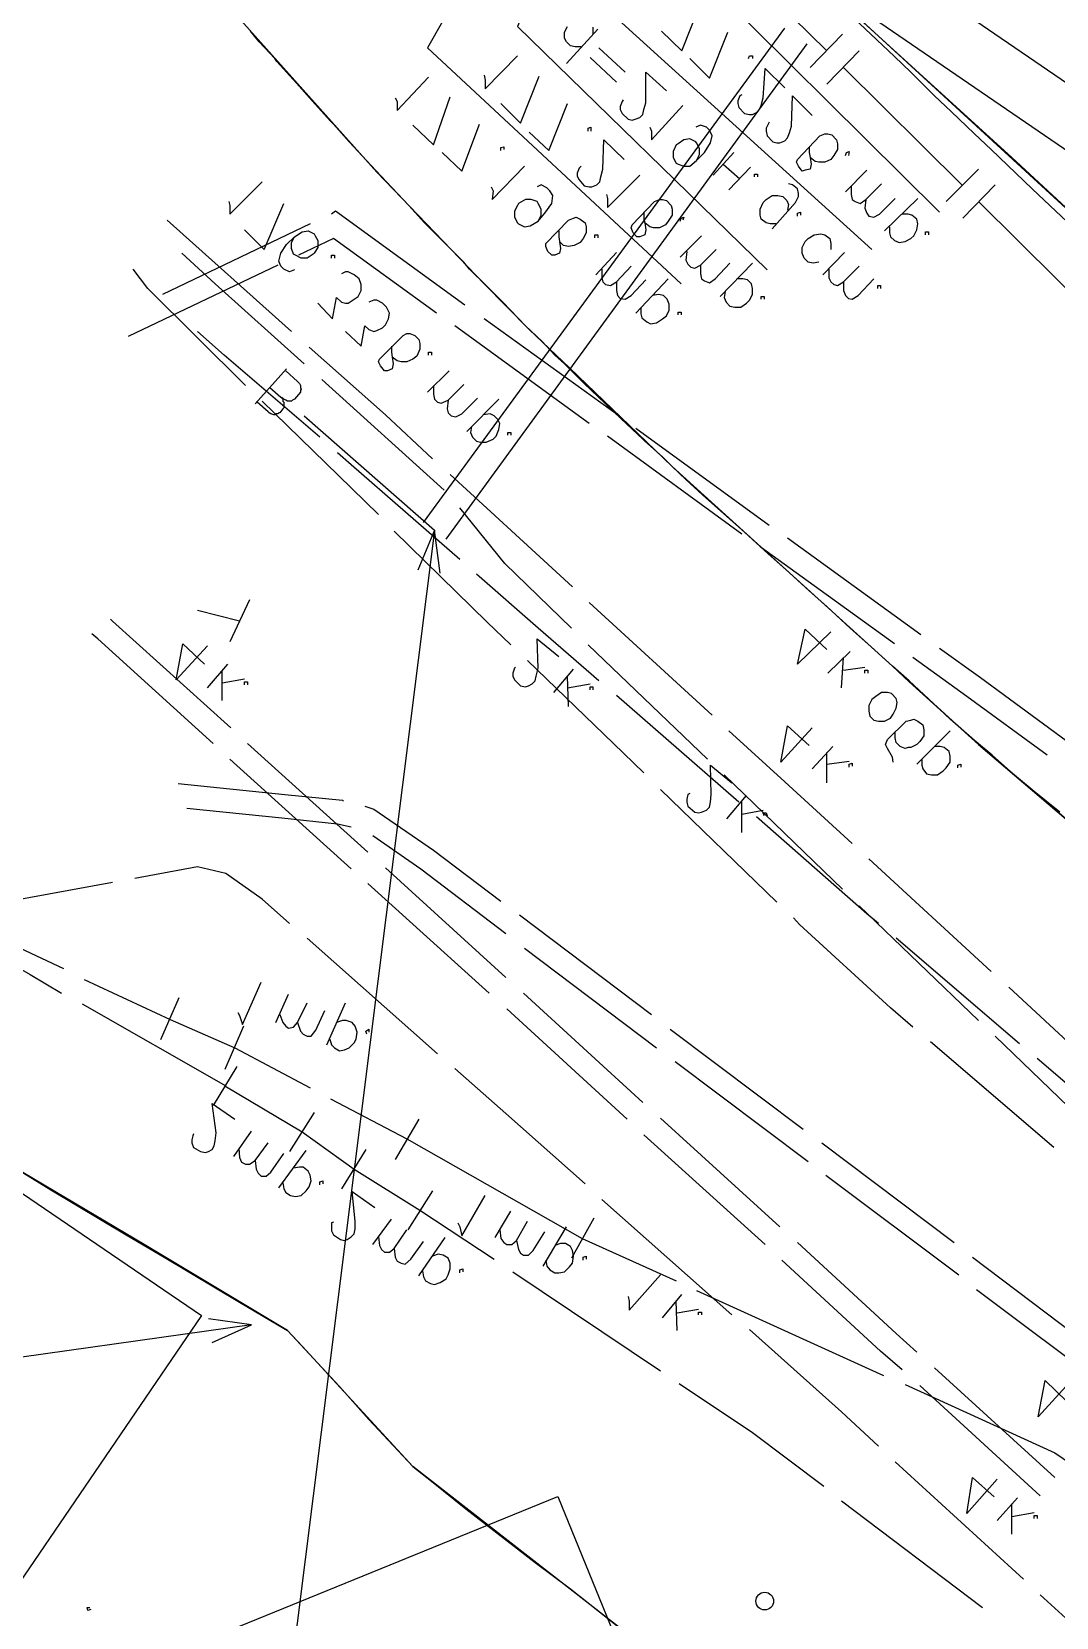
# Model space of a CAD drawing. Header units: metres. Extents: x 5 to 225, y 228 to 542.
# Drawn here: x 170.11 to 193.23, y 252.41 to 288.19 of the extents above; entities that cross this region are included whole.
import ezdxf

# ---------------------------------------------------------------- set-up
doc = ezdxf.new("R2010")
doc.units = ezdxf.units.M
for name, color, linetype in [('BOUNDARY', 7, 'Continuous'), ('BUILDING', 7, 'Continuous'), ('CURB', 7, 'Continuous'), ('ELECTR_CABLE', 7, 'Continuous'), ('GAS', 7, 'Continuous'), ('GRASS', 7, 'Continuous'), ('ROAD', 7, 'Continuous'), ('WATER_PIPELINE', 7, 'Continuous')]:
    doc.layers.add(name, color=color, linetype=linetype)

# ---------------------------------------------------------------- blocks, each defined once
blk = doc.blocks.new('МОЛИНИЯ')
blk.add_circle((0, 0), 0.2)

msp = doc.modelspace()

# ---------------------------------------------------------------- linework, layer by layer
at = {"layer": 'BOUNDARY'}
msp.add_lwpolyline([(169.684, 262.592), (170.545, 262.062), (172.245, 261.046), (173.106, 260.539), (174.806, 259.523), (175.667, 259.015), (175.888, 258.883), (175.888, 258.883), (177.058, 257.624), (177.72, 256.874), (178.714, 255.814), (178.714, 255.814), (179.133, 255.483), (179.906, 254.865), (181.473, 253.65), (182.268, 253.054), (183.836, 251.818)], dxfattribs=at)
at = {"layer": 'BUILDING'}
for points in [[(173.943, 259.222), (166.969, 248.992), (161.745, 252.554), (168.719, 262.784)], [(184.012, 250.162), (172.422, 245.438), (170.392, 250.417), (181.983, 255.142)]]:
    msp.add_lwpolyline(points, close=True, dxfattribs=at)
at = {"layer": 'CURB'}
for points in [[(193.594, 283.786), (193.218, 284.139), (192.688, 284.647), (192.313, 285), (191.761, 285.53), (191.386, 285.883), (190.856, 286.391), (190.481, 286.744), (189.951, 287.274), (189.576, 287.627), (189.046, 288.135), (188.67, 288.488)], [(193.307, 270.584), (192.733, 271.047), (192.335, 271.378), (191.783, 271.864), (191.386, 272.195), (190.834, 272.681), (190.459, 273.034), (189.907, 273.542), (189.531, 273.873), (188.979, 274.381), (188.582, 274.734), (188.052, 275.22), (187.655, 275.573), (187.125, 276.059), (186.728, 276.412), (186.198, 276.898), (185.8, 277.251), (185.248, 277.737), (184.873, 278.09), (184.564, 278.377), (184.343, 278.598), (183.946, 278.951), (183.902, 278.995), (183.416, 279.459), (183.041, 279.812), (182.577, 280.253), (182.511, 280.32), (182.136, 280.695), (181.915, 280.894), (181.628, 281.203), (181.253, 281.556), (180.745, 282.086), (180.369, 282.461), (179.994, 282.836), (179.862, 282.991), (179.486, 283.366), (179.354, 283.499), (178.979, 283.874), (178.625, 284.271), (178.118, 284.801), (177.764, 285.177), (177.477, 285.486), (177.279, 285.706), (176.925, 286.104), (176.859, 286.17), (176.44, 286.634), (176.086, 287.031), (175.645, 287.517), (175.601, 287.583), (175.248, 287.958), (175.049, 288.201)]]:
    msp.add_lwpolyline(points, dxfattribs=at)
at = {"layer": 'ELECTR_CABLE'}
for points in [[(179.884, 282.02), (176.97, 284.139), (176.97, 284.139), (176.881, 284.073)], [(176.396, 283.852), (173.062, 282.262)], [(173.172, 283.94), (175.976, 281.423)], [(179.243, 281.843), (176.925, 283.521), (176.925, 283.521), (176.131, 283.145)], [(176.263, 280.695), (174.254, 282.505), (174.254, 282.505), (173.503, 283.19)], [(175.667, 282.925), (172.289, 281.313)], [(174.938, 280.209), (172.731, 282.395), (172.731, 282.395), (172.4, 282.836)], [(182.688, 279.348), (179.663, 281.556)], [(183.328, 279.547), (180.325, 281.71)], [(176.616, 279.039), (174.453, 280.894), (174.453, 280.894), (173.857, 281.423)], [(176.373, 281.07), (178.095, 279.547), (178.095, 279.547), (179.155, 278.553)], [(179.42, 277.847), (176.66, 280.342)], [(177.941, 277.295), (177.036, 278.178), (177.036, 278.178), (175.314, 279.856)], [(186.132, 276.853), (183.107, 279.061)], [(186.75, 277.052), (183.747, 279.238)], [(179.773, 276.279), (177.323, 278.421), (177.323, 278.421), (177.014, 278.686)], [(179.553, 278.2), (182.312, 275.661)], [(182.29, 274.734), (180.789, 276.191), (180.789, 276.191), (179.773, 277.45)], [(180.921, 274.359), (180.392, 274.867), (180.392, 274.867), (178.294, 276.92)], [(189.576, 274.381), (186.551, 276.566)], [(190.172, 274.58), (187.169, 276.765)], [(182.908, 273.542), (181.54, 274.734), (181.54, 274.734), (180.149, 275.948)], [(174.806, 274.889), (173.857, 275.131)], [(175.027, 275.374), (174.585, 274.425)], [(182.688, 275.308), (185.469, 272.769)], [(174.607, 272.482), (171.936, 274.889), (171.936, 274.889), (171.892, 274.933)], [(174.21, 272.129), (171.605, 274.491), (171.605, 274.491), (171.472, 274.602)], [(181.032, 273.851), (181.01, 273.829), (181.01, 273.829), (180.966, 273.719), (180.966, 273.719), (180.966, 273.652), (180.966, 273.652), (181.01, 273.564), (181.01, 273.564), (181.142, 273.432), (181.142, 273.432), (181.253, 273.409), (181.253, 273.409), (181.319, 273.432), (181.319, 273.432), (181.407, 273.476), (181.407, 273.476), (181.473, 273.542), (181.473, 273.542), (181.495, 273.652), (181.495, 273.652), (181.54, 273.829), (181.54, 273.829), (181.517, 274.491), (181.517, 274.491), (182.003, 274.094)], [(188.141, 274.646), (187.39, 273.917), (187.39, 273.917), (187.567, 274.712), (187.567, 274.712), (188.052, 274.248)], [(174.077, 274.337), (173.371, 273.564), (173.371, 273.564), (173.526, 274.381), (173.526, 274.381), (174.011, 273.917)], [(185.359, 271.776), (182.665, 274.359)], [(188.074, 273.719), (188.582, 274.204)], [(188.383, 273.387), (188.428, 274.072)], [(193.02, 271.864), (191.209, 273.189), (191.209, 273.189), (189.995, 274.072)], [(193.594, 272.085), (191.518, 273.608), (191.518, 273.608), (190.591, 274.27)], [(174.077, 273.387), (174.541, 273.917)], [(174.409, 273.1), (174.409, 273.763)], [(183.924, 271.467), (183.239, 272.129), (183.239, 272.129), (181.297, 274.006)], [(181.893, 273.277), (182.334, 273.807)], [(188.428, 273.785), (188.913, 273.851)], [(188.913, 273.719), (188.913, 273.785), (188.913, 273.785), (188.979, 273.785), (188.979, 273.785), (188.979, 273.719)], [(174.409, 273.498), (174.916, 273.586)], [(174.916, 273.454), (174.916, 273.52), (174.916, 273.52), (174.983, 273.52), (174.983, 273.52), (174.983, 273.454)], [(182.224, 272.968), (182.202, 273.652)], [(182.202, 273.387), (182.71, 273.476)], [(182.71, 273.343), (182.71, 273.409), (182.71, 273.409), (182.776, 273.409), (182.776, 273.409), (182.776, 273.343)], [(186.065, 270.804), (185.006, 271.732), (185.006, 271.732), (183.306, 273.211)], [(189.024, 272.747), (189.112, 272.659), (189.112, 272.659), (189.222, 272.637), (189.222, 272.637), (189.355, 272.637), (189.355, 272.637), (189.487, 272.703), (189.487, 272.703), (189.553, 272.791), (189.553, 272.791), (189.62, 272.924), (189.62, 272.924), (189.642, 273.056), (189.642, 273.056), (189.62, 273.145), (189.62, 273.145), (189.509, 273.255), (189.509, 273.255), (189.421, 273.277), (189.421, 273.277), (189.289, 273.277), (189.289, 273.277), (189.156, 273.189), (189.156, 273.189), (189.068, 273.122), (189.068, 273.122), (189.002, 272.99), (189.002, 272.99), (189.002, 272.858), (189.002, 272.858), (189.024, 272.747)], [(189.553, 271.71), (189.531, 271.82), (189.531, 271.82), (189.421, 272.019), (189.421, 272.019), (189.377, 272.107), (189.377, 272.107), (189.421, 272.217), (189.421, 272.217), (189.84, 272.637), (189.84, 272.637), (189.951, 272.659), (189.951, 272.659), (190.017, 272.681), (190.017, 272.681), (190.105, 272.637), (190.105, 272.637), (190.216, 272.548), (190.216, 272.548), (190.238, 272.438), (190.238, 272.438), (190.238, 272.306), (190.238, 272.306), (190.15, 272.173), (190.15, 272.173), (190.083, 272.107), (190.083, 272.107), (189.951, 272.041), (189.951, 272.041), (189.885, 272.041), (189.885, 272.041), (189.818, 272.019), (189.818, 272.019), (189.708, 272.063), (189.708, 272.063), (189.62, 272.151), (189.62, 272.151), (189.598, 272.261), (189.598, 272.261), (189.598, 272.394)], [(185.845, 272.416), (187.103, 271.268), (187.103, 271.268), (188.626, 269.877)], [(187.721, 272.482), (187.015, 271.71), (187.015, 271.71), (187.169, 272.526), (187.169, 272.526), (187.655, 272.085)], [(190.083, 271.665), (190.834, 272.416)], [(177.698, 269.678), (174.983, 272.129)], [(187.721, 271.555), (188.185, 272.063)], [(188.052, 271.246), (188.052, 271.93)], [(190.194, 271.776), (190.194, 271.643), (190.194, 271.643), (190.216, 271.555), (190.216, 271.555), (190.304, 271.445), (190.304, 271.445), (190.414, 271.423), (190.414, 271.423), (190.547, 271.423), (190.547, 271.423), (190.679, 271.511), (190.679, 271.511), (190.746, 271.577), (190.746, 271.577), (190.834, 271.71), (190.834, 271.71), (190.834, 271.842), (190.834, 271.842), (190.812, 271.952), (190.812, 271.952), (190.701, 272.041), (190.701, 272.041), (190.613, 272.063), (190.613, 272.063), (190.481, 272.063)], [(177.323, 269.303), (174.585, 271.776)], [(184.961, 271.003), (184.917, 270.981), (184.917, 270.981), (184.895, 270.871), (184.895, 270.871), (184.895, 270.804), (184.895, 270.804), (184.917, 270.716), (184.917, 270.716), (185.072, 270.584), (185.072, 270.584), (185.16, 270.562), (185.16, 270.562), (185.226, 270.584), (185.226, 270.584), (185.337, 270.628), (185.337, 270.628), (185.403, 270.694), (185.403, 270.694), (185.425, 270.804), (185.425, 270.804), (185.447, 270.981), (185.447, 270.981), (185.425, 271.643), (185.425, 271.643), (185.911, 271.246)], [(188.052, 271.665), (188.56, 271.732)], [(188.56, 271.599), (188.56, 271.665), (188.56, 271.665), (188.626, 271.687), (188.626, 271.687), (188.626, 271.621)], [(191.011, 271.577), (191.011, 271.643), (191.011, 271.643), (191.077, 271.665), (191.077, 271.665), (191.077, 271.599)], [(173.415, 271.224), (175.822, 270.981), (175.822, 270.981), (177.124, 270.849), (177.124, 270.849), (177.146, 270.826)], [(188.405, 268.84), (187.544, 269.678), (187.544, 269.678), (185.734, 271.423)], [(186.926, 268.552), (184.299, 271.091)], [(185.8, 270.429), (186.242, 270.959)], [(173.614, 270.672), (175.755, 270.451), (175.755, 270.451), (177.014, 270.319), (177.014, 270.319), (177.323, 270.252)], [(177.632, 270.716), (177.831, 270.65), (177.831, 270.65), (179.177, 269.723), (179.177, 269.723), (180.701, 268.575)], [(186.132, 270.12), (186.132, 270.804)], [(186.132, 270.539), (186.617, 270.628)], [(189.222, 268.067), (188.957, 268.288), (188.957, 268.288), (186.463, 270.473)], [(186.639, 270.495), (186.617, 270.562), (186.617, 270.562), (186.683, 270.562), (186.683, 270.562), (186.706, 270.495)], [(177.808, 270.054), (178.89, 269.303), (178.89, 269.303), (180.811, 267.846)], [(189.002, 269.524), (191.761, 266.985)], [(175.932, 268.067), (175.314, 268.619), (175.314, 268.619), (174.497, 269.193), (174.497, 269.193), (173.857, 269.347), (173.857, 269.347), (172.444, 269.082)], [(180.811, 266.853), (178.095, 269.325)], [(166.969, 268.862), (170.832, 267.051)], [(171.936, 268.994), (168.073, 268.288)], [(180.436, 266.499), (177.698, 268.972)], [(191.474, 265.881), (188.781, 268.464)], [(167.41, 268.045), (168.647, 267.736), (168.647, 267.736), (170.082, 266.919), (170.082, 266.919), (170.788, 266.499)], [(181.12, 268.266), (184.1, 266.014)], [(189.995, 265.727), (189.487, 266.168), (189.487, 266.168), (187.434, 268.045), (187.434, 268.045), (187.302, 268.199)], [(179.266, 265.131), (176.329, 267.736)], [(192.401, 265.351), (189.62, 267.736)], [(181.23, 267.515), (184.211, 265.263)], [(171.296, 266.808), (173.239, 265.903)], [(174.762, 266.058), (174.806, 265.992), (174.806, 265.992), (174.872, 265.793), (174.872, 265.793), (175.292, 266.742)], [(192.159, 266.632), (194.918, 264.071)], [(171.252, 266.256), (174.497, 264.402)], [(173.437, 266.389), (173.018, 265.44)], [(175.623, 265.837), (175.91, 266.477)], [(175.711, 266.014), (175.777, 265.837), (175.777, 265.837), (175.844, 265.749), (175.844, 265.749), (175.91, 265.705), (175.91, 265.705), (176.02, 265.727), (176.02, 265.727), (176.109, 265.837), (176.109, 265.837), (176.329, 266.279)], [(176.771, 265.329), (177.19, 266.279)], [(183.902, 264.027), (181.208, 266.499)], [(173.239, 265.903), (174.696, 265.263)], [(176.109, 265.837), (176.175, 265.638), (176.175, 265.638), (176.241, 265.572), (176.241, 265.572), (176.329, 265.528), (176.329, 265.528), (176.418, 265.528), (176.418, 265.528), (176.528, 265.66), (176.528, 265.66), (176.727, 266.102)], [(176.837, 265.462), (176.881, 265.329), (176.881, 265.329), (176.947, 265.263), (176.947, 265.263), (177.058, 265.197), (177.058, 265.197), (177.168, 265.219), (177.168, 265.219), (177.279, 265.263), (177.279, 265.263), (177.389, 265.373), (177.389, 265.373), (177.433, 265.462), (177.433, 265.462), (177.455, 265.616), (177.455, 265.616), (177.411, 265.749), (177.411, 265.749), (177.345, 265.837), (177.345, 265.837), (177.212, 265.881), (177.212, 265.881), (177.124, 265.881), (177.124, 265.881), (176.992, 265.837)], [(183.549, 263.651), (180.833, 266.146)], [(174.894, 265.749), (174.475, 264.777)], [(177.676, 265.572), (177.654, 265.638), (177.654, 265.638), (177.72, 265.683), (177.72, 265.683), (177.72, 265.616)], [(184.52, 265.683), (187.522, 263.431)], [(194.543, 262.945), (194.322, 263.144), (194.322, 263.144), (191.849, 265.528)], [(174.696, 265.263), (176.396, 264.358)], [(193.174, 263.011), (190.392, 265.395)], [(174.74, 264.844), (174.21, 263.96)], [(182.599, 262.194), (180.811, 263.784), (180.811, 263.784), (179.663, 264.799)], [(184.63, 264.954), (187.633, 262.702)], [(195.581, 262.636), (192.799, 265.02)], [(174.475, 264.402), (176.219, 263.364)], [(176.859, 264.115), (178.581, 263.21)], [(173.768, 263.32), (173.746, 263.276), (173.746, 263.276), (173.724, 263.188), (173.724, 263.188), (173.724, 263.122), (173.724, 263.122), (173.768, 263.011), (173.768, 263.011), (173.923, 262.923), (173.923, 262.923), (174.033, 262.901), (174.033, 262.901), (174.1, 262.923), (174.1, 262.923), (174.188, 262.967), (174.188, 262.967), (174.232, 263.055), (174.232, 263.055), (174.254, 263.166), (174.254, 263.166), (174.276, 263.342), (174.276, 263.342), (174.188, 264.005), (174.188, 264.005), (174.696, 263.651)], [(176.484, 263.806), (175.932, 262.923)], [(186.993, 261.223), (184.299, 263.673)], [(174.674, 262.812), (175.071, 263.386)], [(176.219, 263.364), (177.389, 262.525)], [(178.846, 263.651), (178.316, 262.746)], [(174.784, 262.989), (174.806, 262.79), (174.806, 262.79), (174.85, 262.68), (174.85, 262.68), (174.938, 262.636), (174.938, 262.636), (175.027, 262.636), (175.027, 262.636), (175.159, 262.724), (175.159, 262.724), (175.446, 263.122)], [(177.654, 262.967), (177.102, 262.084)], [(178.581, 263.21), (182.533, 260.958)], [(186.661, 260.826), (183.924, 263.298)], [(187.942, 263.122), (190.922, 260.87)], [(175.159, 262.724), (175.181, 262.525), (175.181, 262.525), (175.225, 262.437), (175.225, 262.437), (175.292, 262.371), (175.292, 262.371), (175.402, 262.371), (175.402, 262.371), (175.512, 262.459), (175.512, 262.459), (175.799, 262.879)], [(175.689, 262.106), (176.307, 262.945)], [(175.777, 262.216), (175.799, 262.084), (175.799, 262.084), (175.844, 261.996), (175.844, 261.996), (175.954, 261.929), (175.954, 261.929), (176.064, 261.907), (176.064, 261.907), (176.197, 261.929), (176.197, 261.929), (176.307, 262.04), (176.307, 262.04), (176.373, 262.128), (176.373, 262.128), (176.418, 262.261), (176.418, 262.261), (176.396, 262.393), (176.396, 262.393), (176.351, 262.481), (176.351, 262.481), (176.241, 262.57), (176.241, 262.57), (176.153, 262.57), (176.153, 262.57), (176.02, 262.548)], [(176.616, 262.172), (176.616, 262.238), (176.616, 262.238), (176.683, 262.261), (176.683, 262.261), (176.683, 262.194)], [(177.389, 262.525), (178.868, 261.598), (178.868, 261.598), (180.546, 260.494)], [(188.03, 262.393), (191.033, 260.141)], [(176.925, 261.333), (176.881, 261.311), (176.881, 261.311), (176.881, 261.201), (176.881, 261.201), (176.881, 261.135), (176.881, 261.135), (176.925, 261.046), (176.925, 261.046), (177.08, 260.936), (177.08, 260.936), (177.168, 260.914), (177.168, 260.914), (177.234, 260.936), (177.234, 260.936), (177.323, 261.002), (177.323, 261.002), (177.389, 261.068), (177.389, 261.068), (177.411, 261.179), (177.411, 261.179), (177.411, 261.355), (177.411, 261.355), (177.345, 262.018), (177.345, 262.018), (177.853, 261.664)], [(179.155, 262.04), (178.603, 261.157)], [(179.729, 261.311), (179.773, 261.223), (179.773, 261.223), (179.818, 261.024), (179.818, 261.024), (180.347, 261.929)], [(180.568, 260.98), (180.921, 261.576)], [(185.911, 259.236), (182.975, 261.841)], [(177.808, 260.826), (178.228, 261.4)], [(180.679, 261.157), (180.701, 260.958), (180.701, 260.958), (180.767, 260.87), (180.767, 260.87), (180.833, 260.826), (180.833, 260.826), (180.943, 260.826), (180.943, 260.826), (181.054, 260.914), (181.054, 260.914), (181.297, 261.355)], [(181.65, 260.34), (182.18, 261.223)], [(182.798, 261.422), (182.29, 260.516)], [(177.941, 261.002), (177.963, 260.803), (177.963, 260.803), (178.007, 260.715), (178.007, 260.715), (178.073, 260.649), (178.073, 260.649), (178.184, 260.649), (178.184, 260.649), (178.294, 260.737), (178.294, 260.737), (178.581, 261.157)], [(178.294, 260.737), (178.316, 260.539), (178.316, 260.539), (178.36, 260.45), (178.36, 260.45), (178.449, 260.406), (178.449, 260.406), (178.537, 260.384), (178.537, 260.384), (178.669, 260.494), (178.669, 260.494), (178.956, 260.892)], [(178.846, 260.119), (179.442, 260.98)], [(181.054, 260.914), (181.098, 260.715), (181.098, 260.715), (181.142, 260.627), (181.142, 260.627), (181.208, 260.583), (181.208, 260.583), (181.319, 260.583), (181.319, 260.583), (181.429, 260.693), (181.429, 260.693), (181.694, 261.113)], [(181.716, 260.472), (181.738, 260.34), (181.738, 260.34), (181.804, 260.252), (181.804, 260.252), (181.915, 260.185), (181.915, 260.185), (182.003, 260.185), (182.003, 260.185), (182.136, 260.207), (182.136, 260.207), (182.246, 260.318), (182.246, 260.318), (182.312, 260.406), (182.312, 260.406), (182.334, 260.561), (182.334, 260.561), (182.312, 260.693), (182.312, 260.693), (182.268, 260.781), (182.268, 260.781), (182.158, 260.848), (182.158, 260.848), (182.047, 260.848), (182.047, 260.848), (181.915, 260.803)], [(182.533, 260.958), (184.652, 260.009)], [(190.083, 258.397), (189.62, 258.817), (189.62, 258.817), (187.39, 260.87)], [(178.934, 260.229), (178.956, 260.097), (178.956, 260.097), (179.001, 260.009), (179.001, 260.009), (179.111, 259.942), (179.111, 259.942), (179.199, 259.92), (179.199, 259.92), (179.332, 259.965), (179.332, 259.965), (179.464, 260.053), (179.464, 260.053), (179.508, 260.141), (179.508, 260.141), (179.553, 260.274), (179.553, 260.274), (179.553, 260.406), (179.553, 260.406), (179.508, 260.516), (179.508, 260.516), (179.398, 260.583), (179.398, 260.583), (179.288, 260.605), (179.288, 260.605), (179.155, 260.561)], [(182.555, 260.472), (182.555, 260.539), (182.555, 260.539), (182.621, 260.561), (182.621, 260.561), (182.621, 260.494)], [(189.752, 258), (189.266, 258.419), (189.266, 258.419), (187.037, 260.472)], [(191.342, 260.539), (194.322, 258.287)], [(179.773, 260.185), (179.773, 260.252), (179.773, 260.252), (179.84, 260.274), (179.84, 260.274), (179.84, 260.207)], [(180.966, 260.207), (184.299, 257.978)], [(183.571, 259.655), (183.593, 259.545), (183.593, 259.545), (183.593, 259.346), (183.593, 259.346), (184.299, 260.141)], [(185.116, 259.788), (189.333, 257.867)], [(191.43, 259.81), (194.433, 257.558)], [(184.343, 259.17), (184.785, 259.7)], [(184.674, 258.883), (184.652, 259.545)], [(175.071, 259.015), (174.1, 259.148)], [(184.674, 259.28), (185.16, 259.368)], [(185.16, 259.236), (185.16, 259.302), (185.16, 259.302), (185.226, 259.302), (185.226, 259.302), (185.226, 259.236)], [(174.188, 258.618), (175.071, 259.015), (175.071, 259.015), (168.337, 258.066), (168.337, 258.066), (163.171, 250.317)], [(189.222, 256.278), (188.383, 257.05), (188.383, 257.05), (186.308, 258.905)], [(193.196, 255.571), (190.481, 258.044)], [(184.719, 257.691), (186.374, 256.587), (186.374, 256.587), (187.986, 255.373)], [(189.818, 257.669), (193.196, 256.123), (193.196, 256.123), (193.947, 255.615)], [(192.865, 255.152), (190.15, 257.646)], [(193.527, 257.713), (192.821, 256.94), (192.821, 256.94), (192.975, 257.757), (192.975, 257.757), (193.461, 257.293)], [(192.49, 253.275), (189.598, 255.924)], [(191.894, 255.527), (191.209, 254.754), (191.209, 254.754), (191.342, 255.571), (191.342, 255.571), (191.827, 255.13)], [(191.894, 254.6), (192.357, 255.108)], [(188.383, 255.041), (191.562, 252.635)], [(192.225, 254.291), (192.225, 254.975)], [(192.225, 254.688), (192.733, 254.776)], [(192.733, 254.644), (192.733, 254.71), (192.733, 254.71), (192.799, 254.71), (192.799, 254.71), (192.799, 254.644)], [(195.868, 250.405), (193.859, 252.017), (193.859, 252.017), (192.865, 252.922)]]:
    msp.add_lwpolyline(points, dxfattribs=at)
at = {"layer": 'GAS'}
for points in [[(183.637, 295.376), (183.88, 296.325), (183.88, 296.325), (179.045, 287.826), (179.045, 287.826), (184.763, 282.505)], [(184.145, 294.868), (184.277, 295.84), (184.277, 295.84), (181.076, 288.311), (181.076, 288.311), (186.706, 282.814)], [(184.123, 292.771), (184.189, 293.764), (184.189, 293.764), (182.621, 289.128), (182.621, 289.128), (189.068, 283.278)], [(184.652, 290.894), (184.1, 291.667), (184.1, 291.667), (184.719, 289.945), (184.719, 289.945), (190.591, 284.117)], [(188.052, 287.76), (185.359, 290.409)], [(184.321, 288.201), (184.785, 287.76), (184.785, 287.76), (185.204, 288.819)], [(182.511, 287.848), (182.378, 287.848), (182.378, 287.848), (182.268, 287.87), (182.268, 287.87), (182.18, 287.958), (182.18, 287.958), (182.136, 288.047), (182.136, 288.047), (182.136, 288.179), (182.136, 288.179), (182.202, 288.311)], [(182.18, 287.473), (182.886, 288.245)], [(182.776, 288.289), (182.776, 288.135)], [(184.961, 287.583), (185.403, 287.141), (185.403, 287.141), (185.822, 288.179)], [(187.677, 287.384), (188.405, 288.135)], [(180.325, 287.208), (180.347, 287.097), (180.347, 287.097), (180.347, 286.899), (180.347, 286.899), (181.076, 287.649)], [(182.908, 287.826), (183.504, 287.274)], [(186.286, 287.583), (186.308, 287.649), (186.308, 287.649), (186.374, 287.649), (186.374, 287.649), (186.374, 287.583)], [(188.052, 287.009), (188.781, 287.76)], [(182.71, 287.605), (183.306, 287.053)], [(186.132, 286.766), (186.087, 286.744), (186.087, 286.744), (186.043, 286.634), (186.043, 286.634), (186.043, 286.567), (186.043, 286.567), (186.065, 286.479), (186.065, 286.479), (186.198, 286.347), (186.198, 286.347), (186.308, 286.325), (186.308, 286.325), (186.374, 286.325), (186.374, 286.325), (186.463, 286.369), (186.463, 286.369), (186.529, 286.435), (186.529, 286.435), (186.573, 286.523), (186.573, 286.523), (186.617, 286.7), (186.617, 286.7), (186.661, 287.362), (186.661, 287.362), (187.103, 286.921)], [(191.099, 284.735), (188.428, 287.384)], [(178.316, 286.7), (178.36, 286.612), (178.36, 286.612), (178.36, 286.413), (178.36, 286.413), (179.067, 287.163)], [(180.701, 286.567), (181.142, 286.126), (181.142, 286.126), (181.562, 287.186)], [(183.46, 286.656), (183.438, 286.612), (183.438, 286.612), (183.394, 286.501), (183.394, 286.501), (183.394, 286.435), (183.394, 286.435), (183.438, 286.347), (183.438, 286.347), (183.571, 286.214), (183.571, 286.214), (183.659, 286.192), (183.659, 286.192), (183.725, 286.214), (183.725, 286.214), (183.836, 286.258), (183.836, 286.258), (183.902, 286.325), (183.902, 286.325), (183.924, 286.435), (183.924, 286.435), (183.968, 286.589), (183.968, 286.589), (183.968, 287.274), (183.968, 287.274), (184.432, 286.854)], [(178.714, 286.082), (179.177, 285.64), (179.177, 285.64), (179.553, 286.722)], [(181.341, 285.927), (181.782, 285.508), (181.782, 285.508), (182.202, 286.567)], [(186.75, 286.148), (186.728, 286.104), (186.728, 286.104), (186.683, 286.015), (186.683, 286.015), (186.683, 285.949), (186.683, 285.949), (186.706, 285.839), (186.706, 285.839), (186.838, 285.706), (186.838, 285.706), (186.926, 285.684), (186.926, 285.684), (186.993, 285.684), (186.993, 285.684), (187.103, 285.728), (187.103, 285.728), (187.169, 285.795), (187.169, 285.795), (187.213, 285.905), (187.213, 285.905), (187.257, 286.06), (187.257, 286.06), (187.28, 286.744), (187.28, 286.744), (187.721, 286.302)], [(184.056, 286.038), (184.1, 285.949), (184.1, 285.949), (184.1, 285.751), (184.1, 285.751), (184.807, 286.523)], [(179.376, 285.464), (179.818, 285.044), (179.818, 285.044), (180.215, 286.104)], [(182.665, 285.949), (182.665, 286.015), (182.665, 286.015), (182.732, 286.038), (182.732, 286.038), (182.732, 285.949)], [(185.116, 285.287), (185.182, 285.419), (185.182, 285.419), (185.182, 285.552), (185.182, 285.552), (185.116, 285.684), (185.116, 285.684), (185.094, 285.706), (185.094, 285.706), (184.961, 285.773), (184.961, 285.773), (184.829, 285.751), (184.829, 285.751), (184.697, 285.662), (184.697, 285.662), (184.652, 285.64), (184.652, 285.64), (184.586, 285.486), (184.586, 285.486), (184.586, 285.353), (184.586, 285.353), (184.652, 285.221), (184.652, 285.221), (184.697, 285.199), (184.697, 285.199), (184.829, 285.154), (184.829, 285.154), (184.961, 285.154), (184.961, 285.154), (185.116, 285.287), (185.116, 285.287), (185.293, 285.464), (185.293, 285.464), (185.425, 285.684), (185.425, 285.684), (185.469, 285.839), (185.469, 285.839), (185.403, 285.971), (185.403, 285.971), (185.337, 286.038), (185.337, 286.038), (185.204, 286.082), (185.204, 286.082), (185.094, 286.038)], [(187.655, 285.596), (187.655, 285.464), (187.655, 285.464), (187.677, 285.353), (187.677, 285.353), (187.699, 285.199), (187.699, 285.199), (187.677, 285.088), (187.677, 285.088), (187.567, 285.066), (187.567, 285.066), (187.5, 285.044), (187.5, 285.044), (187.412, 285.154), (187.412, 285.154), (187.368, 285.243), (187.368, 285.243), (187.39, 285.309), (187.39, 285.309), (187.898, 285.839), (187.898, 285.839), (188.008, 285.883), (188.008, 285.883), (188.074, 285.883), (188.074, 285.883), (188.163, 285.861), (188.163, 285.861), (188.273, 285.751), (188.273, 285.751), (188.295, 285.662), (188.295, 285.662), (188.295, 285.53), (188.295, 285.53), (188.207, 285.397), (188.207, 285.397), (188.141, 285.309), (188.141, 285.309), (188.008, 285.243), (188.008, 285.243), (187.876, 285.243), (187.876, 285.243), (187.787, 285.265), (187.787, 285.265), (187.677, 285.353)], [(180.701, 285.508), (180.701, 285.574), (180.701, 285.574), (180.767, 285.596), (180.767, 285.596), (180.767, 285.53)], [(182.511, 285.154), (182.467, 285.11), (182.467, 285.11), (182.423, 285), (182.423, 285), (182.423, 284.934), (182.423, 284.934), (182.467, 284.845), (182.467, 284.845), (182.577, 284.713), (182.577, 284.713), (182.688, 284.691), (182.688, 284.691), (182.754, 284.691), (182.754, 284.691), (182.864, 284.735), (182.864, 284.735), (182.93, 284.801), (182.93, 284.801), (182.952, 284.912), (182.952, 284.912), (182.997, 285.088), (182.997, 285.088), (183.019, 285.751), (183.019, 285.751), (183.482, 285.309)], [(180.48, 284.691), (180.524, 284.603), (180.524, 284.603), (180.502, 284.404), (180.502, 284.404), (181.23, 285.154)], [(185.491, 284.956), (185.955, 285.464)], [(185.712, 285.199), (186.087, 284.867)], [(188.472, 285.397), (188.494, 285.464), (188.494, 285.464), (188.56, 285.486), (188.56, 285.486), (188.538, 285.397)], [(183.085, 284.514), (183.107, 284.426), (183.107, 284.426), (183.107, 284.227), (183.107, 284.227), (183.836, 284.956)], [(185.845, 284.625), (186.33, 285.132)], [(186.419, 284.912), (186.419, 284.978), (186.419, 284.978), (186.485, 284.978), (186.485, 284.978), (186.485, 284.912)], [(188.472, 284.58), (188.957, 285.066)], [(190.746, 284.36), (191.474, 285.088)], [(181.54, 283.918), (181.606, 284.051), (181.606, 284.051), (181.606, 284.183), (181.606, 284.183), (181.54, 284.316), (181.54, 284.316), (181.517, 284.36), (181.517, 284.36), (181.385, 284.404), (181.385, 284.404), (181.253, 284.404), (181.253, 284.404), (181.098, 284.316), (181.098, 284.316), (181.076, 284.271), (181.076, 284.271), (181.01, 284.139), (181.01, 284.139), (181.01, 284.006), (181.01, 284.006), (181.076, 283.874), (181.076, 283.874), (181.098, 283.852), (181.098, 283.852), (181.23, 283.786), (181.23, 283.786), (181.363, 283.808), (181.363, 283.808), (181.54, 283.918), (181.54, 283.918), (181.694, 284.095), (181.694, 284.095), (181.849, 284.316), (181.849, 284.316), (181.871, 284.492), (181.871, 284.492), (181.804, 284.603), (181.804, 284.603), (181.738, 284.669), (181.738, 284.669), (181.606, 284.735), (181.606, 284.735), (181.517, 284.691)], [(186.904, 283.852), (186.838, 283.852), (186.838, 283.852), (186.772, 283.852), (186.772, 283.852), (186.683, 283.874), (186.683, 283.874), (186.573, 283.962), (186.573, 283.962), (186.551, 284.051), (186.551, 284.051), (186.551, 284.183), (186.551, 284.183), (186.617, 284.338), (186.617, 284.338), (186.683, 284.404), (186.683, 284.404), (186.816, 284.492), (186.816, 284.492), (186.948, 284.492), (186.948, 284.492), (187.059, 284.47), (187.059, 284.47), (187.147, 284.382), (187.147, 284.382), (187.191, 284.293), (187.191, 284.293), (187.169, 284.161)], [(186.816, 283.742), (187.346, 284.338), (187.346, 284.338), (187.412, 284.47), (187.412, 284.47), (187.412, 284.536), (187.412, 284.536), (187.39, 284.647), (187.39, 284.647), (187.28, 284.735), (187.28, 284.735), (187.191, 284.757)], [(188.604, 284.713), (188.604, 284.514), (188.604, 284.514), (188.626, 284.404), (188.626, 284.404), (188.692, 284.36), (188.692, 284.36), (188.803, 284.316), (188.803, 284.316), (188.935, 284.404), (188.935, 284.404), (189.289, 284.757)], [(188.935, 284.404), (188.913, 284.205), (188.913, 284.205), (188.957, 284.095), (188.957, 284.095), (189.002, 284.029), (189.002, 284.029), (189.112, 284.006), (189.112, 284.006), (189.244, 284.073), (189.244, 284.073), (189.598, 284.426)], [(189.355, 283.697), (190.105, 284.426)], [(191.121, 283.984), (191.849, 284.735)], [(183.924, 284.117), (183.924, 283.962), (183.924, 283.962), (183.946, 283.874), (183.946, 283.874), (183.968, 283.719), (183.968, 283.719), (183.946, 283.609), (183.946, 283.609), (183.836, 283.565), (183.836, 283.565), (183.769, 283.565), (183.769, 283.565), (183.681, 283.653), (183.681, 283.653), (183.637, 283.764), (183.637, 283.764), (183.659, 283.83), (183.659, 283.83), (184.167, 284.36), (184.167, 284.36), (184.277, 284.404), (184.277, 284.404), (184.343, 284.404), (184.343, 284.404), (184.432, 284.382), (184.432, 284.382), (184.542, 284.271), (184.542, 284.271), (184.564, 284.183), (184.564, 284.183), (184.564, 284.051), (184.564, 284.051), (184.476, 283.918), (184.476, 283.918), (184.41, 283.83), (184.41, 283.83), (184.277, 283.764), (184.277, 283.764), (184.145, 283.764), (184.145, 283.764), (184.056, 283.786), (184.056, 283.786), (183.946, 283.874)], [(187.39, 284.029), (187.39, 284.095), (187.39, 284.095), (187.456, 284.117), (187.456, 284.117), (187.456, 284.051)], [(189.465, 283.786), (189.465, 283.653), (189.465, 283.653), (189.487, 283.565), (189.487, 283.565), (189.576, 283.477), (189.576, 283.477), (189.686, 283.432), (189.686, 283.432), (189.818, 283.455), (189.818, 283.455), (189.951, 283.521), (189.951, 283.521), (190.017, 283.587), (190.017, 283.587), (190.083, 283.719), (190.083, 283.719), (190.105, 283.852), (190.105, 283.852), (190.083, 283.962), (190.083, 283.962), (189.973, 284.051), (189.973, 284.051), (189.885, 284.073), (189.885, 284.073), (189.752, 284.073)], [(194.168, 281.688), (191.474, 284.36)], [(182.003, 283.697), (182.003, 283.565), (182.003, 283.565), (182.025, 283.455), (182.025, 283.455), (182.047, 283.3), (182.047, 283.3), (182.025, 283.19), (182.025, 283.19), (181.915, 283.145), (181.915, 283.145), (181.849, 283.145), (181.849, 283.145), (181.76, 283.234), (181.76, 283.234), (181.716, 283.344), (181.716, 283.344), (181.716, 283.41), (181.716, 283.41), (182.224, 283.94), (182.224, 283.94), (182.334, 283.984), (182.334, 283.984), (182.401, 284.006), (182.401, 284.006), (182.489, 283.962), (182.489, 283.962), (182.599, 283.874), (182.599, 283.874), (182.621, 283.786), (182.621, 283.786), (182.621, 283.653), (182.621, 283.653), (182.555, 283.521), (182.555, 283.521), (182.489, 283.432), (182.489, 283.432), (182.356, 283.366), (182.356, 283.366), (182.224, 283.344), (182.224, 283.344), (182.114, 283.366), (182.114, 283.366), (182.025, 283.455)], [(184.741, 283.918), (184.763, 283.984), (184.763, 283.984), (184.829, 284.006), (184.829, 284.006), (184.807, 283.94)], [(182.82, 283.543), (182.82, 283.609), (182.82, 283.609), (182.886, 283.609), (182.886, 283.609), (182.886, 283.543)], [(184.741, 283.101), (185.226, 283.587)], [(187.876, 282.991), (187.743, 282.969), (187.743, 282.969), (187.633, 282.991), (187.633, 282.991), (187.544, 283.079), (187.544, 283.079), (187.5, 283.19), (187.5, 283.19), (187.5, 283.322), (187.5, 283.322), (187.567, 283.455), (187.567, 283.455), (187.633, 283.521), (187.633, 283.521), (187.765, 283.609), (187.765, 283.609), (187.92, 283.631), (187.92, 283.631), (188.008, 283.609), (188.008, 283.609), (188.118, 283.521), (188.118, 283.521), (188.141, 283.41), (188.141, 283.41), (188.141, 283.278)], [(190.282, 283.609), (190.282, 283.675), (190.282, 283.675), (190.348, 283.675), (190.348, 283.675), (190.348, 283.609)], [(182.842, 282.704), (183.306, 283.212)], [(184.895, 283.234), (184.873, 283.035), (184.873, 283.035), (184.917, 282.947), (184.917, 282.947), (184.984, 282.881), (184.984, 282.881), (185.072, 282.858), (185.072, 282.858), (185.204, 282.925), (185.204, 282.925), (185.558, 283.278)], [(187.964, 282.704), (188.45, 283.212)], [(182.975, 282.836), (182.975, 282.638), (182.975, 282.638), (182.997, 282.549), (182.997, 282.549), (183.063, 282.483), (183.063, 282.483), (183.173, 282.461), (183.173, 282.461), (183.306, 282.549), (183.306, 282.549), (183.637, 282.903)], [(185.204, 282.925), (185.204, 282.726), (185.204, 282.726), (185.226, 282.616), (185.226, 282.616), (185.293, 282.571), (185.293, 282.571), (185.403, 282.527), (185.403, 282.527), (185.535, 282.616), (185.535, 282.616), (185.867, 282.969)], [(185.646, 282.218), (186.374, 282.969)], [(188.096, 282.836), (188.096, 282.638), (188.096, 282.638), (188.141, 282.549), (188.141, 282.549), (188.207, 282.483), (188.207, 282.483), (188.295, 282.461), (188.295, 282.461), (188.428, 282.549), (188.428, 282.549), (188.781, 282.903)], [(183.306, 282.549), (183.306, 282.351), (183.306, 282.351), (183.328, 282.24), (183.328, 282.24), (183.394, 282.174), (183.394, 282.174), (183.504, 282.152), (183.504, 282.152), (183.637, 282.24), (183.637, 282.24), (183.968, 282.594)], [(183.747, 281.843), (184.476, 282.616)], [(185.756, 282.329), (185.734, 282.196), (185.734, 282.196), (185.778, 282.086), (185.778, 282.086), (185.867, 281.997), (185.867, 281.997), (185.977, 281.975), (185.977, 281.975), (186.109, 281.975), (186.109, 281.975), (186.242, 282.064), (186.242, 282.064), (186.308, 282.13), (186.308, 282.13), (186.374, 282.262), (186.374, 282.262), (186.374, 282.395), (186.374, 282.395), (186.352, 282.505), (186.352, 282.505), (186.264, 282.594), (186.264, 282.594), (186.154, 282.616), (186.154, 282.616), (186.021, 282.616)], [(188.428, 282.549), (188.428, 282.351), (188.428, 282.351), (188.472, 282.24), (188.472, 282.24), (188.538, 282.174), (188.538, 282.174), (188.626, 282.152), (188.626, 282.152), (188.759, 282.24), (188.759, 282.24), (189.112, 282.616)], [(189.2, 282.395), (189.2, 282.461), (189.2, 282.461), (189.266, 282.461), (189.266, 282.461), (189.266, 282.395)], [(183.858, 281.953), (183.858, 281.821), (183.858, 281.821), (183.88, 281.732), (183.88, 281.732), (183.99, 281.644), (183.99, 281.644), (184.078, 281.6), (184.078, 281.6), (184.211, 281.622), (184.211, 281.622), (184.343, 281.71), (184.343, 281.71), (184.432, 281.777), (184.432, 281.777), (184.498, 281.909), (184.498, 281.909), (184.498, 282.042), (184.498, 282.042), (184.454, 282.152), (184.454, 282.152), (184.365, 282.24), (184.365, 282.24), (184.255, 282.262), (184.255, 282.262), (184.123, 282.24)], [(186.573, 282.152), (186.573, 282.218), (186.573, 282.218), (186.639, 282.218), (186.639, 282.218), (186.639, 282.152)], [(184.697, 281.799), (184.697, 281.865), (184.697, 281.865), (184.763, 281.865), (184.763, 281.865), (184.763, 281.799)]]:
    msp.add_lwpolyline(points, dxfattribs=at)
at = {"layer": 'GRASS'}
for points in [[(196.552, 288.267), (203.97, 282.02), (209.092, 277.714), (212.205, 275.242), (213.561, 274.225), (216.369, 264.948), (214.765, 266.168), (204.72, 273.851), (203.418, 275.065), (200.724, 277.538), (196.022, 281.843), (189.222, 288.091), (185.668, 291.358)], [(174.387, 288.952), (177.897, 285.022), (180.325, 282.505), (181.341, 281.468), (182.246, 280.607), (184.564, 278.377), (189.531, 273.873), (191.474, 272.107), (198.627, 266.014), (201.365, 263.828), (204.323, 261.488), (206.862, 259.567), (207.348, 259.214), (211.101, 256.521), (216.311, 252.767), (221.069, 249.426)], [(183.526, 252.061), (178.714, 255.814), (176.219, 258.53), (175.888, 258.883), (172.687, 260.803), (168.779, 263.122)]]:
    msp.add_lwpolyline(points, dxfattribs=at)
at = {"layer": 'ROAD'}
for points in [[(187.964, 289.239), (192.225, 285.353), (194.962, 282.814), (196.088, 281.799), (197.038, 280.916), (199.444, 278.708), (204.345, 274.204), (204.72, 273.851), (206.575, 272.438), (214.523, 266.367), (216.367, 264.956), (221.072, 249.417)], [(218.187, 251.443), (216.311, 252.767), (207.348, 259.214), (204.367, 261.466), (204.323, 261.488), (198.627, 266.014), (191.474, 272.107), (189.907, 273.52), (189.531, 273.873), (184.564, 278.377), (182.246, 280.607), (181.341, 281.468), (180.325, 282.505), (177.897, 285.022), (174.387, 288.952)]]:
    msp.add_lwpolyline(points, dxfattribs=at)
at = {"layer": 'WATER_PIPELINE'}
for points in [[(177.698, 299.416), (180.369, 295.994), (213.915, 273.055)], [(176.749, 298.599), (179.508, 295.067), (179.508, 295.067), (213.441, 271.842)], [(178.956, 277.118), (187.103, 288.267)], [(179.464, 276.743), (187.611, 287.914)], [(174.563, 284.36), (174.585, 284.271), (174.585, 284.271), (174.585, 284.073), (174.585, 284.073), (175.314, 284.801)], [(174.916, 283.719), (175.358, 283.278), (175.358, 283.278), (175.799, 284.316)], [(176.042, 282.814), (175.932, 282.77), (175.932, 282.77), (175.799, 282.836), (175.799, 282.836), (175.733, 282.903), (175.733, 282.903), (175.689, 283.013), (175.689, 283.013), (175.733, 283.19), (175.733, 283.19), (175.866, 283.388), (175.866, 283.388), (176.042, 283.565), (176.042, 283.565), (176.219, 283.675), (176.219, 283.675), (176.351, 283.697), (176.351, 283.697), (176.484, 283.631), (176.484, 283.631), (176.506, 283.587), (176.506, 283.587), (176.572, 283.477), (176.572, 283.477), (176.572, 283.322), (176.572, 283.322), (176.484, 283.19), (176.484, 283.19), (176.462, 283.168), (176.462, 283.168), (176.329, 283.079), (176.329, 283.079), (176.197, 283.079), (176.197, 283.079), (176.064, 283.145), (176.064, 283.145), (176.02, 283.168), (176.02, 283.168), (175.976, 283.3), (175.976, 283.3), (175.976, 283.432), (175.976, 283.432), (176.042, 283.565)], [(176.881, 283.079), (176.881, 283.145), (176.881, 283.145), (176.947, 283.145), (176.947, 283.145), (176.947, 283.079)], [(176.572, 282.064), (176.903, 281.71), (176.903, 281.71), (176.992, 282.196), (176.992, 282.196), (177.102, 282.086), (177.102, 282.086), (177.19, 282.064), (177.19, 282.064), (177.257, 282.064), (177.257, 282.064), (177.389, 282.152), (177.389, 282.152), (177.477, 282.218), (177.477, 282.218), (177.544, 282.351), (177.544, 282.351), (177.544, 282.483), (177.544, 282.483), (177.499, 282.616), (177.499, 282.616), (177.389, 282.704), (177.389, 282.704), (177.257, 282.77), (177.257, 282.77), (177.19, 282.77), (177.19, 282.77), (177.102, 282.726)], [(177.19, 281.423), (177.544, 281.092), (177.544, 281.092), (177.632, 281.556), (177.632, 281.556), (177.72, 281.468), (177.72, 281.468), (177.831, 281.423), (177.831, 281.423), (177.897, 281.445), (177.897, 281.445), (178.029, 281.512), (178.029, 281.512), (178.095, 281.578), (178.095, 281.578), (178.162, 281.71), (178.162, 281.71), (178.184, 281.843), (178.184, 281.843), (178.118, 281.975), (178.118, 281.975), (178.029, 282.064), (178.029, 282.064), (177.897, 282.13), (177.897, 282.13), (177.831, 282.13), (177.831, 282.13), (177.72, 282.086)], [(178.228, 281.092), (178.228, 280.96), (178.228, 280.96), (178.25, 280.849), (178.25, 280.849), (178.272, 280.695), (178.272, 280.695), (178.25, 280.585), (178.25, 280.585), (178.14, 280.54), (178.14, 280.54), (178.073, 280.54), (178.073, 280.54), (177.985, 280.651), (177.985, 280.651), (177.941, 280.739), (177.941, 280.739), (177.963, 280.805), (177.963, 280.805), (178.493, 281.335), (178.493, 281.335), (178.581, 281.379), (178.581, 281.379), (178.647, 281.379), (178.647, 281.379), (178.758, 281.335), (178.758, 281.335), (178.846, 281.247), (178.846, 281.247), (178.868, 281.158), (178.868, 281.158), (178.868, 281.026), (178.868, 281.026), (178.802, 280.871), (178.802, 280.871), (178.714, 280.805), (178.714, 280.805), (178.581, 280.739), (178.581, 280.739), (178.449, 280.739), (178.449, 280.739), (178.36, 280.761), (178.36, 280.761), (178.25, 280.849)], [(179.067, 280.894), (179.067, 280.96), (179.067, 280.96), (179.133, 280.96), (179.133, 280.96), (179.133, 280.894)], [(175.159, 279.79), (175.866, 280.585)], [(175.844, 280.54), (176.109, 280.297), (176.109, 280.297), (176.131, 280.275), (176.131, 280.275), (176.153, 280.253), (176.153, 280.253), (176.175, 280.209), (176.175, 280.209), (176.175, 280.165), (176.175, 280.165), (176.197, 280.121), (176.197, 280.121), (176.175, 280.099), (176.175, 280.099), (176.175, 280.055), (176.175, 280.055), (176.042, 279.9), (176.042, 279.9), (175.998, 279.878), (175.998, 279.878), (175.976, 279.856), (175.976, 279.856), (175.91, 279.856), (175.91, 279.856), (175.888, 279.856), (175.888, 279.856), (175.844, 279.878), (175.844, 279.878), (175.799, 279.9), (175.799, 279.9), (175.777, 279.922), (175.777, 279.922), (175.733, 279.944), (175.733, 279.944), (175.777, 279.9), (175.777, 279.9), (175.777, 279.856), (175.777, 279.856), (175.799, 279.834), (175.799, 279.834), (175.799, 279.79), (175.799, 279.79), (175.799, 279.768), (175.799, 279.768), (175.799, 279.746), (175.799, 279.746), (175.799, 279.701), (175.799, 279.701), (175.777, 279.679), (175.777, 279.679), (175.711, 279.591), (175.711, 279.591), (175.689, 279.591), (175.689, 279.591), (175.667, 279.569), (175.667, 279.569), (175.623, 279.569), (175.623, 279.569), (175.601, 279.547), (175.601, 279.547), (175.579, 279.547), (175.579, 279.547), (175.512, 279.569), (175.512, 279.569), (175.468, 279.591), (175.468, 279.591), (175.446, 279.613), (175.446, 279.613), (175.203, 279.834)], [(179.045, 280.055), (179.53, 280.54)], [(175.49, 280.165), (175.733, 279.944)], [(179.177, 280.209), (179.177, 280.01), (179.177, 280.01), (179.199, 279.9), (179.199, 279.9), (179.266, 279.834), (179.266, 279.834), (179.354, 279.812), (179.354, 279.812), (179.508, 279.878), (179.508, 279.878), (179.862, 280.231)], [(179.508, 279.878), (179.486, 279.679), (179.486, 279.679), (179.508, 279.591), (179.508, 279.591), (179.575, 279.525), (179.575, 279.525), (179.685, 279.503), (179.685, 279.503), (179.818, 279.569), (179.818, 279.569), (180.171, 279.922)], [(179.928, 279.172), (180.656, 279.9)], [(176.263, 279.525), (179.199, 276.942)], [(180.038, 279.282), (180.016, 279.149), (180.016, 279.149), (180.06, 279.039), (180.06, 279.039), (180.149, 278.951), (180.149, 278.951), (180.237, 278.929), (180.237, 278.929), (180.369, 278.929), (180.369, 278.929), (180.524, 278.995), (180.524, 278.995), (180.59, 279.061), (180.59, 279.061), (180.656, 279.216), (180.656, 279.216), (180.679, 279.348), (180.679, 279.348), (180.634, 279.437), (180.634, 279.437), (180.546, 279.525), (180.546, 279.525), (180.458, 279.569), (180.458, 279.569), (180.303, 279.547)], [(180.855, 279.083), (180.855, 279.149), (180.855, 279.149), (180.921, 279.149), (180.921, 279.149), (180.921, 279.083)], [(179.332, 275.97), (179.199, 276.942), (175.733, 249.345), (170.815, 242.933)], [(179.199, 276.942), (178.824, 276.037)], [(171.45, 252.591), (171.384, 252.569), (171.384, 252.569), (171.362, 252.635), (171.362, 252.635), (171.428, 252.635)]]:
    msp.add_lwpolyline(points, dxfattribs=at)

# ---------------------------------------------------------------- block references
at = {"layer": 'BUSH'}
msp.add_blockref('МОЛИНИЯ', (186.651, 252.779), dxfattribs=at)

doc.saveas('drawing.dxf')
